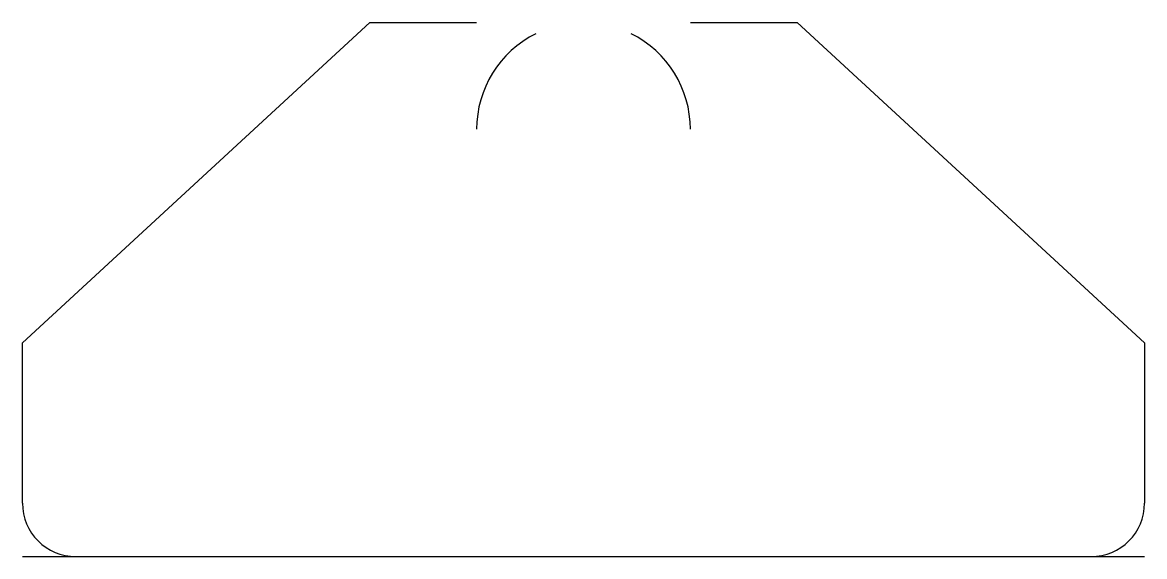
# Model space of a CAD drawing. Extents: x -210 to 210, y 20 to 220.
import ezdxf

# ---------------------------------------------------------------- set-up
doc = ezdxf.new("R2010")
doc.units = 0
doc.layers.get('0').update_dxf_attribs({"linetype": 'CONTINUOUS'})

msp = doc.modelspace()

# ---------------------------------------------------------------- linework, layer by layer
for p, q in [((-210, 100), (-80, 220)), ((-80, 220), (-40, 220)), ((40, 220), (80, 220)), ((80, 220), (210, 100)), ((-210, 40), (-210, 100)), ((210, 100), (210, 40)), ((-210, 20), (-190, 20)), ((-190, 20), (190, 20)), ((190, 20), (210, 20))]:
    msp.add_line(p, q)
for centre, radius, start, end in [((0, 180), 40, 116.57, 180), ((0, 180), 40, 0, 63.43), ((-190, 40), 20, 180, 270), ((190, 40), 20, 270, 360)]:
    msp.add_arc(centre, radius, start, end)

doc.saveas('drawing.dxf')
